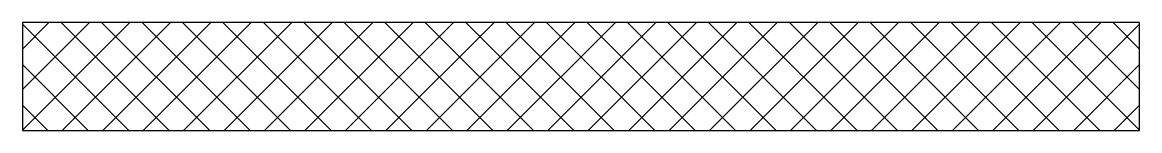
# Model space of a CAD drawing. Header units: millimetres. Extents: x -31 to 31, y 0.4 to 6.4.
import ezdxf

# ---------------------------------------------------------------- set-up
doc = ezdxf.new("R2010")
doc.units = ezdxf.units.MM

msp = doc.modelspace()

# ---------------------------------------------------------------- hatches: boundary and pattern name
h = msp.add_hatch()
h.set_pattern_fill('ANSI37', color=256, scale=0.5)
h.paths.add_polyline_path([(31, 6.4), (-31, 6.4), (-31, 0.4), (31, 0.4)])

# ---------------------------------------------------------------- linework, layer by layer
msp.add_lwpolyline([(-31, 6.4), (-31, 0.4), (31, 0.4), (31, 6.4), (-31, 6.4)], close=True)

doc.saveas('drawing.dxf')
